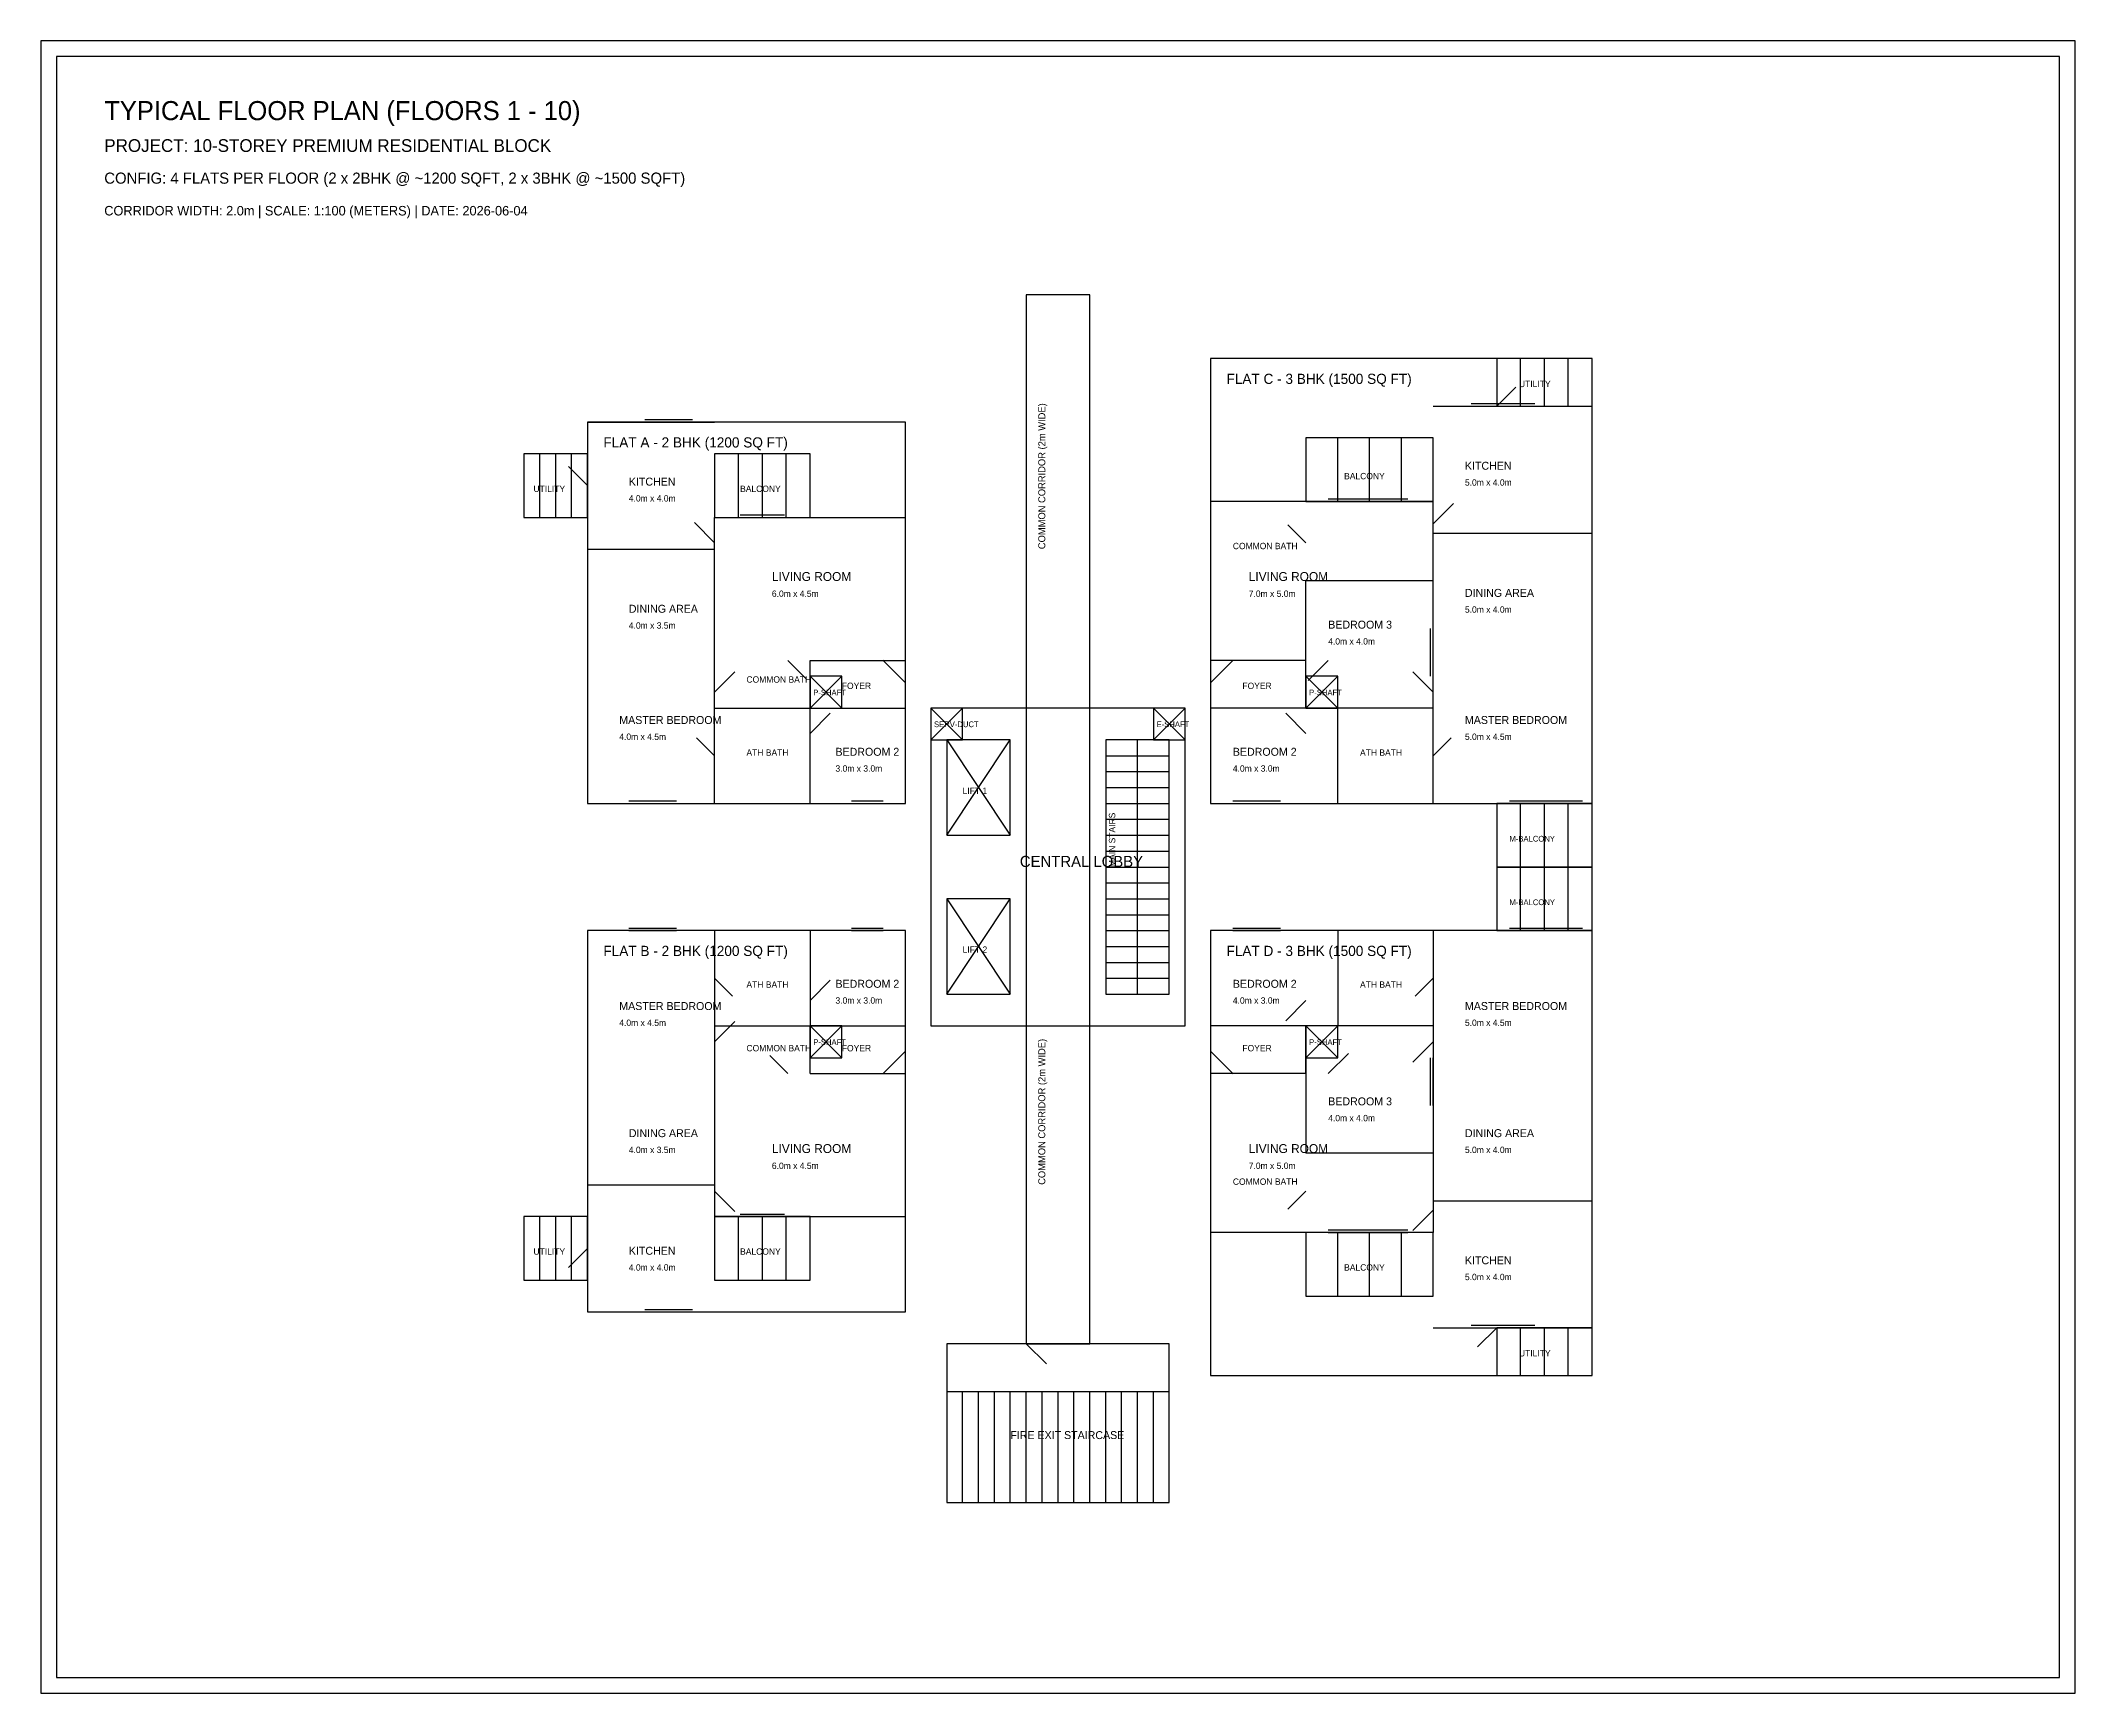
# Model space of a CAD drawing. Extents: x -32 to 32, y -26 to 26.
import ezdxf

# ---------------------------------------------------------------- set-up
doc = ezdxf.new("R2010")
doc.units = 0

msp = doc.modelspace()

# ---------------------------------------------------------------- linework, layer by layer
at = {"layer": 'Balconies', "color": 3}
for p, q in [((16.8, 16), (13.8, 16)), ((13.8, 16), (13.8, 14.5)), ((14.55, 14.5), (14.55, 16)), ((15.3, 14.5), (15.3, 16)), ((16.05, 14.5), (16.05, 16)), ((16.8, 14.5), (16.8, 16)), ((13.8, 14.5), (16.8, 14.5)), ((11.8, 13.5), (7.8, 13.5)), ((7.8, 13.5), (7.8, 11.5)), ((8.8, 11.5), (8.8, 13.5)), ((9.8, 11.5), (9.8, 13.5)), ((10.8, 11.5), (10.8, 13.5)), ((11.8, 11.5), (11.8, 13.5)), ((-14.8, 13), (-16.8, 13)), ((-16.8, 13), (-16.8, 11)), ((-16.3, 11), (-16.3, 13)), ((-15.8, 11), (-15.8, 13)), ((-15.3, 11), (-15.3, 13)), ((-14.8, 11), (-14.8, 13)), ((-7.8, 13), (-10.8, 13)), ((-10.8, 13), (-10.8, 11)), ((-10.05, 11), (-10.05, 13)), ((-9.3, 11), (-9.3, 13)), ((-8.55, 11), (-8.55, 13)), ((-7.8, 11), (-7.8, 13)), ((-16.8, 11), (-14.8, 11)), ((-10.8, 11), (-7.8, 11)), ((7.8, 11.5), (11.8, 11.5)), ((16.8, 2), (13.8, 2)), ((13.8, 2), (13.8, 0)), ((14.55, 0), (14.55, 2)), ((15.3, 0), (15.3, 2)), ((16.05, 0), (16.05, 2)), ((16.8, 0), (16.8, 2)), ((13.8, 0), (16.8, 0)), ((16.8, 0), (13.8, 0)), ((13.8, 0), (13.8, -2)), ((14.55, -2), (14.55, 0)), ((15.3, -2), (15.3, 0)), ((16.05, -2), (16.05, 0)), ((16.8, -2), (16.8, 0)), ((13.8, -2), (16.8, -2)), ((-14.8, -11), (-16.8, -11)), ((-16.8, -11), (-16.8, -13)), ((-16.3, -13), (-16.3, -11)), ((-15.8, -13), (-15.8, -11)), ((-15.3, -13), (-15.3, -11)), ((-14.8, -13), (-14.8, -11)), ((-7.8, -11), (-10.8, -11)), ((-10.8, -11), (-10.8, -13)), ((-10.05, -13), (-10.05, -11)), ((-9.3, -13), (-9.3, -11)), ((-8.55, -13), (-8.55, -11)), ((-7.8, -13), (-7.8, -11)), ((11.8, -11.5), (7.8, -11.5)), ((7.8, -11.5), (7.8, -13.5)), ((8.8, -13.5), (8.8, -11.5)), ((9.8, -13.5), (9.8, -11.5)), ((10.8, -13.5), (10.8, -11.5)), ((11.8, -13.5), (11.8, -11.5)), ((-16.8, -13), (-14.8, -13)), ((-10.8, -13), (-7.8, -13)), ((7.8, -13.5), (11.8, -13.5)), ((16.8, -14.5), (13.8, -14.5)), ((13.8, -14.5), (13.8, -16)), ((14.55, -16), (14.55, -14.5)), ((15.3, -16), (15.3, -14.5)), ((16.05, -16), (16.05, -14.5)), ((16.8, -16), (16.8, -14.5)), ((13.8, -16), (16.8, -16))]:
    msp.add_line(p, q, dxfattribs=at)
at = {"layer": 'Border_and_Title', "color": 7}
for p, q in [((32, 26), (-32, 26)), ((-32, 26), (-32, -26)), ((32, -26), (32, 26)), ((31.5, 25.5), (-31.5, 25.5)), ((-31.5, 25.5), (-31.5, -25.5)), ((31.5, -25.5), (31.5, 25.5)), ((-31.5, -25.5), (31.5, -25.5)), ((-32, -26), (32, -26))]:
    msp.add_line(p, q, dxfattribs=at)
at = {"layer": 'Common_Area_Walls', "color": 9}
for p, q in [((1, 18), (-1, 18)), ((-1, 18), (-1, -15)), ((1, -15), (1, 18)), ((4, 5), (-4, 5)), ((-4, 5), (-4, -5)), ((4, -5), (4, 5)), ((-4, -5), (4, -5)), ((-1, -15), (1, -15))]:
    msp.add_line(p, q, dxfattribs=at)
at = {"layer": 'Doors_Windows', "color": 4}
for p, q in [((13.8, 14.5), (14.401, 15.101)), ((-13, 14.08), (-11.5, 14.08)), ((13, 14.58), (15, 14.58)), ((13, 14.5), (15, 14.5)), ((-13, 14), (-11.5, 14)), ((-14.8, 12), (-15.401, 12.601)), ((8.5, 11.58), (11, 11.58)), ((-10, 11.08), (-8.6, 11.08)), ((-10, 11), (-8.6, 11)), ((8.5, 11.5), (11, 11.5)), ((11.8, 10.8), (12.436, 11.436)), ((-10.8, 10.2), (-11.436, 10.836)), ((7.8, 10.2), (7.234, 10.766)), ((11.72, 6), (11.72, 7.5)), ((11.8, 6), (11.8, 7.5)), ((-8.5, 6.5), (-7.934, 5.934)), ((-4.8, 5.8), (-5.507, 6.507)), ((4.8, 5.8), (5.507, 6.507)), ((8.5, 6.5), (7.864, 5.864)), ((-10.8, 5.5), (-10.164, 6.136)), ((11.8, 5.5), (11.164, 6.136)), ((-7.8, 4.2), (-7.164, 4.836)), ((7.8, 4.2), (7.164, 4.836)), ((-10.8, 3.5), (-11.366, 4.066)), ((11.8, 3.5), (12.366, 4.066)), ((-13.5, 2.08), (-12, 2.08)), ((-13.5, 2), (-12, 2)), ((-6.5, 2.08), (-5.5, 2.08)), ((-6.5, 2), (-5.5, 2)), ((5.5, 2.08), (7, 2.08)), ((5.5, 2), (7, 2)), ((14.2, 2.08), (16.2, 2.08)), ((14.2, 2), (16.2, 2)), ((15, 2.08), (16.5, 2.08)), ((15, 2), (16.5, 2)), ((-13.5, -1.92), (-12, -1.92)), ((-6.5, -1.92), (-5.5, -1.92)), ((5.5, -1.92), (7, -1.92)), ((14.2, -1.92), (16.2, -1.92)), ((15, -1.92), (16.5, -1.92)), ((-13.5, -2), (-12, -2)), ((-6.5, -2), (-5.5, -2)), ((5.5, -2), (7, -2)), ((14.2, -2), (16.2, -2)), ((15, -2), (16.5, -2)), ((-10.8, -3.5), (-10.234, -4.066)), ((-7.8, -4.2), (-7.164, -3.564)), ((11.8, -3.5), (11.234, -4.066)), ((7.8, -4.2), (7.164, -4.836)), ((-10.8, -5.5), (-10.164, -4.864)), ((11.8, -5.5), (11.164, -6.136)), ((-8.5, -6.5), (-9.066, -5.934)), ((-4.8, -5.8), (-5.507, -6.507)), ((4.8, -5.8), (5.507, -6.507)), ((8.5, -6.5), (9.136, -5.864)), ((11.72, -7.5), (11.72, -6)), ((11.8, -7.5), (11.8, -6)), ((-10.8, -10.2), (-10.164, -10.836)), ((7.8, -10.2), (7.234, -10.766)), ((11.8, -10.8), (11.164, -11.436)), ((-10, -10.92), (-8.6, -10.92)), ((-10, -11), (-8.6, -11)), ((8.5, -11.42), (11, -11.42)), ((8.5, -11.5), (11, -11.5)), ((-14.8, -12), (-15.401, -12.601)), ((-13, -13.92), (-11.5, -13.92)), ((-13, -14), (-11.5, -14)), ((13, -14.42), (15, -14.42)), ((13, -14.5), (15, -14.5)), ((13.8, -14.5), (13.199, -15.101)), ((-1, -15), (-0.364, -15.636))]:
    msp.add_line(p, q, dxfattribs=at)
at = {"layer": 'Fire_Stairs', "color": 9}
for p, q in [((3.5, -15), (-3.5, -15)), ((-3.5, -15), (-3.5, -20)), ((3.5, -20), (3.5, -15)), ((-3.5, -16.5), (3.5, -16.5)), ((-3, -20), (-3, -16.5)), ((-2.5, -20), (-2.5, -16.5)), ((-2, -20), (-2, -16.5)), ((-1.5, -20), (-1.5, -16.5)), ((-1, -20), (-1, -16.5)), ((-0.5, -20), (-0.5, -16.5)), ((0, -20), (0, -16.5)), ((0.5, -20), (0.5, -16.5)), ((1, -20), (1, -16.5)), ((1.5, -20), (1.5, -16.5)), ((2, -20), (2, -16.5)), ((2.5, -20), (2.5, -16.5)), ((3, -20), (3, -16.5)), ((-3.5, -20), (3.5, -20))]:
    msp.add_line(p, q, dxfattribs=at)
at = {"layer": 'Lifts_Stairs', "color": 9}
for p, q in [((-1.5, 4), (-3.5, 4)), ((-3.5, 4), (-3.5, 1)), ((-3.5, 1), (-1.5, 4)), ((-3.5, 4), (-1.5, 1)), ((-1.5, 1), (-1.5, 4)), ((3.5, 4), (1.5, 4)), ((1.5, 4), (1.5, -4)), ((2.5, -4), (2.5, 4)), ((3.5, -4), (3.5, 4)), ((1.5, 3.5), (3.5, 3.5)), ((1.5, 3), (3.5, 3)), ((1.5, 2.5), (3.5, 2.5)), ((1.5, 2), (3.5, 2)), ((1.5, 1.5), (3.5, 1.5)), ((-3.5, 1), (-1.5, 1)), ((1.5, 1), (3.5, 1)), ((1.5, 0.5), (3.5, 0.5)), ((1.5, 0), (3.5, 0)), ((1.5, -0.5), (3.5, -0.5)), ((-1.5, -1), (-3.5, -1)), ((-3.5, -1), (-3.5, -4)), ((-3.5, -4), (-1.5, -1)), ((-3.5, -1), (-1.5, -4)), ((-1.5, -4), (-1.5, -1)), ((1.5, -1), (3.5, -1)), ((1.5, -1.5), (3.5, -1.5)), ((1.5, -2), (3.5, -2)), ((1.5, -2.5), (3.5, -2.5)), ((1.5, -3), (3.5, -3)), ((1.5, -3.5), (3.5, -3.5)), ((-3.5, -4), (-1.5, -4)), ((1.5, -4), (3.5, -4))]:
    msp.add_line(p, q, dxfattribs=at)
at = {"layer": 'Shafts_Ducts', "color": 1}
for p, q in [((-6.8, 6), (-7.8, 6)), ((-7.8, 6), (-7.8, 5)), ((-7.8, 5), (-6.8, 6)), ((-7.8, 6), (-6.8, 5)), ((-6.8, 5), (-6.8, 6)), ((8.8, 6), (7.8, 6)), ((7.8, 6), (7.8, 5)), ((7.8, 5), (8.8, 6)), ((7.8, 6), (8.8, 5)), ((8.8, 5), (8.8, 6)), ((-7.8, 5), (-6.8, 5)), ((-3, 5), (-4, 5)), ((-4, 5), (-4, 4)), ((-4, 4), (-3, 5)), ((-4, 5), (-3, 4)), ((-3, 4), (-3, 5)), ((4, 5), (3, 5)), ((3, 5), (3, 4)), ((3, 4), (4, 5)), ((3, 5), (4, 4)), ((4, 4), (4, 5)), ((7.8, 5), (8.8, 5)), ((-4, 4), (-3, 4)), ((3, 4), (4, 4)), ((-6.8, -5), (-7.8, -5)), ((-7.8, -5), (-7.8, -6)), ((-7.8, -6), (-6.8, -5)), ((-7.8, -5), (-6.8, -6)), ((-6.8, -6), (-6.8, -5)), ((8.8, -5), (7.8, -5)), ((7.8, -5), (7.8, -6)), ((7.8, -6), (8.8, -5)), ((7.8, -5), (8.8, -6)), ((8.8, -6), (8.8, -5)), ((-7.8, -6), (-6.8, -6)), ((7.8, -6), (8.8, -6))]:
    msp.add_line(p, q, dxfattribs=at)
at = {"layer": 'Walls_Exterior', "color": 7}
for p, q in [((16.8, 16), (4.8, 16)), ((4.8, 16), (4.8, 2)), ((16.8, 2), (16.8, 16)), ((-4.8, 14), (-14.8, 14)), ((-14.8, 14), (-14.8, 2)), ((-4.8, 2), (-4.8, 14)), ((-14.8, 2), (-4.8, 2)), ((4.8, 2), (16.8, 2)), ((-4.8, -2), (-14.8, -2)), ((-14.8, -2), (-14.8, -14)), ((-4.8, -14), (-4.8, -2)), ((16.8, -2), (4.8, -2)), ((4.8, -2), (4.8, -16)), ((16.8, -16), (16.8, -2)), ((-14.8, -14), (-4.8, -14)), ((4.8, -16), (16.8, -16))]:
    msp.add_line(p, q, dxfattribs=at)
at = {"layer": 'Walls_Interior', "color": 8}
for p, q in [((11.8, 14.5), (16.8, 14.5)), ((-14.8, 14), (-10.8, 14)), ((-10.8, 6.5), (-10.8, 11)), ((-10.8, 11), (-4.8, 11)), ((11.8, 11.5), (4.8, 11.5)), ((11.8, 6.5), (11.8, 11.5)), ((11.8, 10.5), (16.8, 10.5)), ((-14.8, 10), (-10.8, 10)), ((7.8, 5), (7.8, 9)), ((11.8, 9), (7.8, 9)), ((-10.8, 2), (-10.8, 6.5)), ((-7.8, 5), (-7.8, 6.5)), ((-7.8, 6.5), (-4.8, 6.5)), ((7.8, 6.5), (4.8, 6.5)), ((7.8, 5), (7.8, 6.5)), ((11.8, 2), (11.8, 6.5)), ((-10.8, 5), (-7.8, 5)), ((-7.8, 5), (-4.8, 5)), ((-7.8, 2), (-7.8, 5)), ((-7.8, 5), (-4.8, 5)), ((7.8, 5), (4.8, 5)), ((8.8, 5), (4.8, 5)), ((8.8, 2), (8.8, 5)), ((11.8, 5), (8.8, 5)), ((8.8, 2), (8.8, 5)), ((-10.8, -2), (-10.8, -6.5)), ((-7.8, -2), (-7.8, -5)), ((8.8, -2), (8.8, -5)), ((8.8, -2), (8.8, -5)), ((11.8, -2), (11.8, -6.5)), ((-10.8, -5), (-7.8, -5)), ((-7.8, -6.5), (-7.8, -5)), ((-7.8, -5), (-4.8, -5)), ((-7.8, -5), (-4.8, -5)), ((7.8, -5), (4.8, -5)), ((8.8, -5), (4.8, -5)), ((7.8, -6.5), (7.8, -5)), ((7.8, -5), (7.8, -9)), ((11.8, -5), (8.8, -5)), ((-10.8, -6.5), (-10.8, -11)), ((-7.8, -6.5), (-4.8, -6.5)), ((7.8, -6.5), (4.8, -6.5)), ((11.8, -6.5), (11.8, -11.5)), ((11.8, -9), (7.8, -9)), ((-14.8, -10), (-10.8, -10)), ((11.8, -10.5), (16.8, -10.5)), ((-10.8, -11), (-4.8, -11)), ((11.8, -11.5), (4.8, -11.5)), ((-14.8, -14), (-10.8, -14)), ((11.8, -14.5), (16.8, -14.5))]:
    msp.add_line(p, q, dxfattribs=at)

# ---------------------------------------------------------------- texts
at = {"layer": 'Common_Labels', "color": 9}
for p in [(-0.4, 10), (-0.4, -10)]:
    msp.add_text('COMMON CORRIDOR (2m WIDE)', height=0.22, rotation=90, dxfattribs=at).set_placement(p)
for s, height, p in [('CENTRAL LOBBY', 0.35, (-1.2, 0)), ('FIRE EXIT STAIRCASE', 0.25, (-1.5, -18))]:
    msp.add_text(s, height=height, dxfattribs=at).set_placement(p)
at = {"layer": 'Dimensions', "color": 1}
for s, p in [('5.0m x 4.0m', (12.8, 12)), ('4.0m x 4.0m', (-13.5, 11.5)), ('6.0m x 4.5m', (-9, 8.5)), ('7.0m x 5.0m', (6, 8.5)), ('4.0m x 3.5m', (-13.5, 7.5)), ('5.0m x 4.0m', (12.8, 8)), ('4.0m x 4.0m', (8.5, 7)), ('4.0m x 4.5m', (-13.8, 4)), ('5.0m x 4.5m', (12.8, 4)), ('3.0m x 3.0m', (-7, 3)), ('4.0m x 3.0m', (5.5, 3)), ('3.0m x 3.0m', (-7, -4.3)), ('4.0m x 3.0m', (5.5, -4.3)), ('4.0m x 4.5m', (-13.8, -5)), ('5.0m x 4.5m', (12.8, -5)), ('4.0m x 4.0m', (8.5, -8)), ('4.0m x 3.5m', (-13.5, -9)), ('5.0m x 4.0m', (12.8, -9)), ('6.0m x 4.5m', (-9, -9.5)), ('7.0m x 5.0m', (6, -9.5)), ('4.0m x 4.0m', (-13.5, -12.7)), ('5.0m x 4.0m', (12.8, -13))]:
    msp.add_text(s, height=0.2, dxfattribs=at).set_placement(p)
at = {"layer": 'Lifts_Stairs', "color": 9}
for s, p in [('LIFT 1', (-3, 2.3)), ('LIFT 2', (-3, -2.7))]:
    msp.add_text(s, height=0.2, dxfattribs=at).set_placement(p)
msp.add_text('MAIN STAIRS', height=0.2, rotation=90, dxfattribs=at).set_placement((1.8, 0))
at = {"layer": 'Room_Labels', "color": 2}
for s, height, p in [('FLAT C - 3 BHK (1500 SQ FT)', 0.32, (5.3, 15.2)), ('FLAT A - 2 BHK (1200 SQ FT)', 0.32, (-14.3, 13.2)), ('KITCHEN', 0.25, (-13.5, 12)), ('KITCHEN', 0.25, (12.8, 12.5)), ('COMMON BATH', 0.2, (5.5, 10)), ('LIVING ROOM', 0.28, (-9, 9)), ('LIVING ROOM', 0.28, (6, 9)), ('DINING AREA', 0.25, (12.8, 8.5)), ('DINING AREA', 0.25, (-13.5, 8)), ('BEDROOM 3', 0.25, (8.5, 7.5)), ('COMMON BATH', 0.2, (-9.8, 5.8)), ('FOYER', 0.2, (-6.8, 5.6)), ('FOYER', 0.2, (5.8, 5.6)), ('MASTER BEDROOM', 0.25, (-13.8, 4.5)), ('MASTER BEDROOM', 0.25, (12.8, 4.5)), ('ATH BATH', 0.2, (-9.8, 3.5)), ('BEDROOM 2', 0.25, (-7, 3.5)), ('BEDROOM 2', 0.25, (5.5, 3.5)), ('ATH BATH', 0.2, (9.5, 3.5)), ('FLAT B - 2 BHK (1200 SQ FT)', 0.32, (-14.3, -2.8)), ('FLAT D - 3 BHK (1500 SQ FT)', 0.32, (5.3, -2.8)), ('ATH BATH', 0.2, (-9.8, -3.8)), ('BEDROOM 2', 0.25, (-7, -3.8)), ('BEDROOM 2', 0.25, (5.5, -3.8)), ('ATH BATH', 0.2, (9.5, -3.8)), ('MASTER BEDROOM', 0.25, (-13.8, -4.5)), ('MASTER BEDROOM', 0.25, (12.8, -4.5)), ('COMMON BATH', 0.2, (-9.8, -5.8)), ('FOYER', 0.2, (-6.8, -5.8)), ('FOYER', 0.2, (5.8, -5.8)), ('BEDROOM 3', 0.25, (8.5, -7.5)), ('DINING AREA', 0.25, (-13.5, -8.5)), ('DINING AREA', 0.25, (12.8, -8.5)), ('LIVING ROOM', 0.28, (-9, -9)), ('LIVING ROOM', 0.28, (6, -9)), ('COMMON BATH', 0.2, (5.5, -10)), ('KITCHEN', 0.25, (-13.5, -12.2)), ('KITCHEN', 0.25, (12.8, -12.5))]:
    msp.add_text(s, height=height, dxfattribs=at).set_placement(p)
at = {"layer": 'Room_Labels', "color": 3}
for s, height, p in [('UTILITY', 0.2, (14.5, 15.1)), ('BALCONY', 0.2, (9, 12.2)), ('UTILITY', 0.2, (-16.5, 11.8)), ('BALCONY', 0.2, (-10, 11.8)), ('M-BALCONY', 0.18, (14.2, 0.8)), ('M-BALCONY', 0.18, (14.2, -1.2)), ('UTILITY', 0.2, (-16.5, -12.2)), ('BALCONY', 0.2, (-10, -12.2)), ('BALCONY', 0.2, (9, -12.7)), ('UTILITY', 0.2, (14.5, -15.4))]:
    msp.add_text(s, height=height, dxfattribs=at).set_placement(p)
at = {"layer": 'Shafts_Ducts', "color": 1}
for s, p in [('P-SHAFT', (-7.7, 5.4)), ('P-SHAFT', (7.9, 5.4)), ('SERV-DUCT', (-3.9, 4.4)), ('E-SHAFT', (3.1, 4.4)), ('P-SHAFT', (-7.7, -5.6)), ('P-SHAFT', (7.9, -5.6))]:
    msp.add_text(s, height=0.18, dxfattribs=at).set_placement(p)
at = {"layer": 'Title_Block', "color": 7}
for s, height, p in [('TYPICAL FLOOR PLAN (FLOORS 1 - 10)', 0.6, (-30, 23.5)), ('PROJECT: 10-STOREY PREMIUM RESIDENTIAL BLOCK', 0.4, (-30, 22.5)), ('CONFIG: 4 FLATS PER FLOOR (2 x 2BHK @ ~1200 SQFT, 2 x 3BHK @ ~1500 SQFT)', 0.35, (-30, 21.5)), ('CORRIDOR WIDTH: 2.0m | SCALE: 1:100 (METERS) | DATE: 2026-06-04', 0.3, (-30, 20.5))]:
    msp.add_text(s, height=height, dxfattribs=at).set_placement(p)

doc.saveas('drawing.dxf')
